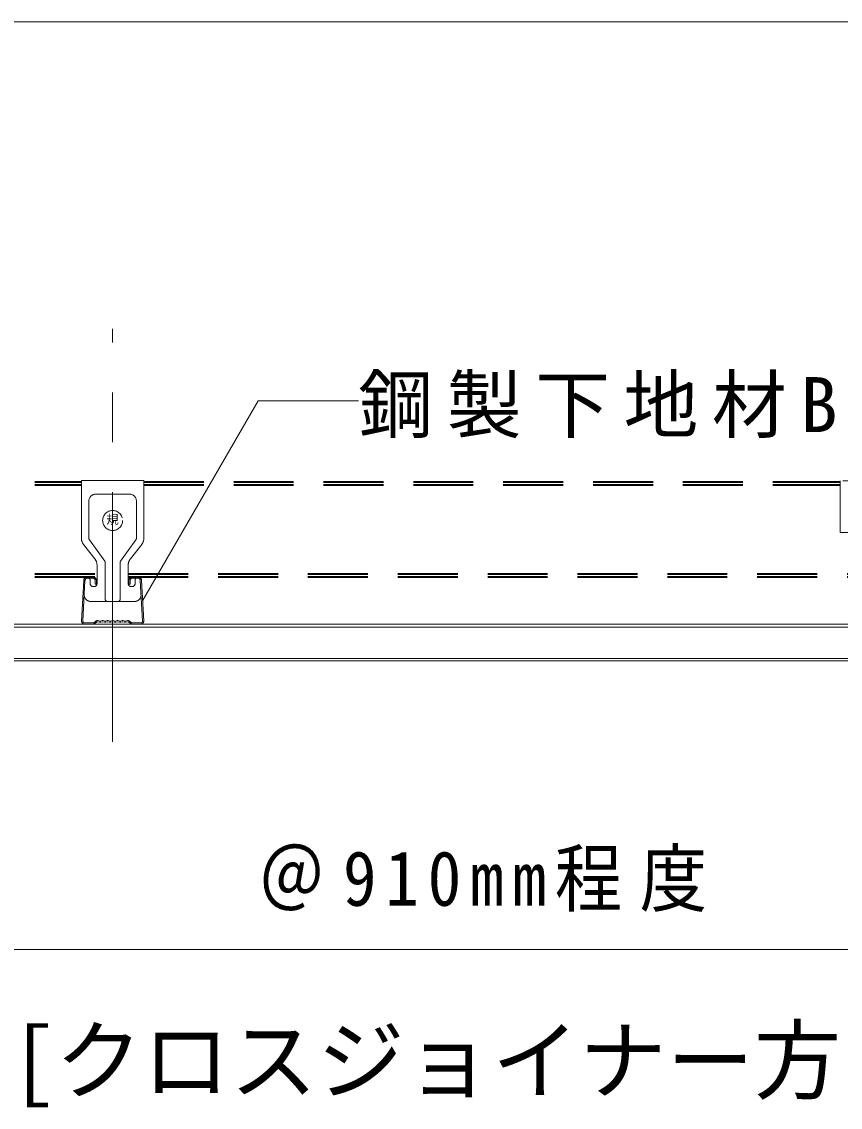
# Model space of a CAD drawing. Units: millimetres on the paper, with parts at other scales. Extents: x -195 to 195, y -140 to 138.
# Drawn here: x -62.92 to -46.52, y -41.87 to -20.12 of the extents above; entities that cross this region are included whole.
import ezdxf
from ezdxf.enums import TextEntityAlignment as Align

# ---------------------------------------------------------------- set-up
doc = ezdxf.new("R2010")
doc.units = ezdxf.units.MM
doc.linetypes.add('CHAIN1', pattern=[8, 5, -1, 1, -1])
doc.linetypes.add('DASHED1', pattern=[1.8, 1.2, -0.6])
for name, color, linetype, lineweight in [('5-0_中心線', 4, 'CHAIN1', 9), ('5-2_メインジョイナー', 3, 'Continuous', 18), ('5-4_野縁', 4, 'DASHED1', 9), ('5-5_寸法', 4, 'Continuous', 9), ('5-6_文字・矢印', 7, 'Continuous', 18), ('5-7_野縁受け', 6, 'DASHED1', 35), ('5-A_クリップ', 7, 'DASHED1', 18), ('F-3_クロスジョイナー', 3, 'Continuous', 18)]:
    doc.layers.add(name, color=color, linetype=linetype, lineweight=lineweight)
doc.styles.add('ＭＳ ゴシック', font='')
doc.styles.get('ＭＳ ゴシック').set_extended_font_data('MS Gothic')

msp = doc.modelspace()

# ---------------------------------------------------------------- linework, layer by layer
at = {"layer": '5-0_中心線'}
msp.add_line((-61.1, -34.551), (-61.1, -26.28), dxfattribs=at)
at = {"layer": '5-2_メインジョイナー'}
for p, q in [((-83.066, -32.195), (-31.7, -32.195)), ((-31.7, -32.255), (-75.3, -32.255)), ((-31.175, -32.93), (-83.066, -32.93)), ((-75.825, -32.88), (-31.175, -32.88))]:
    msp.add_line(p, q, dxfattribs=at)
at = {"layer": '5-4_野縁'}
for p, q in [((-61.604, -31.245), (-61.5, -31.245)), ((-61.604, -31.27), (-61.5, -31.27)), ((-60.7, -31.245), (-60.596, -31.245)), ((-60.7, -31.27), (-60.596, -31.27)), ((-61.722, -32.132), (-61.679, -31.316)), ((-61.697, -32.134), (-61.654, -31.318)), ((-61.45, -31.32), (-61.45, -31.395)), ((-61.45, -31.395), (-61.425, -31.395)), ((-61.425, -31.32), (-61.425, -31.395)), ((-60.775, -31.32), (-60.775, -31.395)), ((-60.775, -31.395), (-60.75, -31.395)), ((-60.75, -31.32), (-60.75, -31.395)), ((-60.503, -32.134), (-60.546, -31.318)), ((-60.478, -32.132), (-60.521, -31.316)), ((-61.492, -32.17), (-61.662, -32.17)), ((-61.477, -32.165), (-61.437, -32.133)), ((-61.468, -32.19), (-61.421, -32.153)), ((-61.36, -32.156), (-61.401, -32.148)), ((-61.397, -32.123), (-61.355, -32.131)), ((-61.311, -32.123), (-61.345, -32.131)), ((-61.306, -32.147), (-61.339, -32.155)), ((-61.294, -32.147), (-61.261, -32.155)), ((-61.289, -32.123), (-61.256, -32.131)), ((-61.211, -32.123), (-61.244, -32.131)), ((-61.239, -32.155), (-61.206, -32.147)), ((-61.161, -32.155), (-61.194, -32.147)), ((-61.189, -32.123), (-61.156, -32.131)), ((-61.111, -32.123), (-61.144, -32.131)), ((-61.139, -32.155), (-61.106, -32.147)), ((-61.061, -32.155), (-61.094, -32.147)), ((-61.089, -32.123), (-61.056, -32.131)), ((-61.011, -32.123), (-61.044, -32.131)), ((-61.039, -32.155), (-61.006, -32.147)), ((-60.961, -32.155), (-60.994, -32.147)), ((-60.989, -32.123), (-60.956, -32.131)), ((-60.911, -32.123), (-60.944, -32.131)), ((-60.939, -32.155), (-60.906, -32.147)), ((-60.861, -32.155), (-60.894, -32.147)), ((-60.889, -32.123), (-60.855, -32.131)), ((-60.803, -32.123), (-60.845, -32.131)), ((-60.84, -32.156), (-60.799, -32.148)), ((-60.732, -32.19), (-60.779, -32.153)), ((-60.723, -32.165), (-60.763, -32.133)), ((-60.708, -32.17), (-60.538, -32.17)), ((-61.484, -32.195), (-61.662, -32.195)), ((-60.716, -32.195), (-60.538, -32.195))]:
    msp.add_line(p, q, dxfattribs=at)
for centre, radius, start, end in [((-61.604, -31.32), 0.075, 90, 176.9872), ((-61.604, -31.32), 0.05, 90, 176.9872), ((-61.5, -31.32), 0.075, 0, 90), ((-61.5, -31.32), 0.05, 0, 90), ((-60.7, -31.32), 0.075, 90, 180), ((-60.7, -31.32), 0.05, 90, 180), ((-60.596, -31.32), 0.075, 3.0128, 90), ((-60.596, -31.32), 0.05, 3.0128, 90), ((-61.662, -32.135), 0.06, 176.9872, 270), ((-61.662, -32.135), 0.035, 176.9872, 270), ((-61.492, -32.145), 0.025, 270, 308.4244), ((-61.406, -32.172), 0.05, 79.5742, 128.4245), ((-61.406, -32.172), 0.025, 79.5742, 128.4245), ((-61.351, -32.106), 0.05, 259.5742, 282.9528), ((-61.351, -32.106), 0.025, 259.5742, 282.9528), ((-61.3, -32.172), 0.05, 77.0472, 102.9528), ((-61.3, -32.172), 0.025, 77.0472, 102.9528), ((-61.25, -32.106), 0.05, 257.0472, 282.9528), ((-61.25, -32.106), 0.025, 257.0472, 282.9528), ((-61.2, -32.172), 0.05, 77.0472, 102.9528), ((-61.2, -32.172), 0.025, 77.0472, 102.9528), ((-61.15, -32.106), 0.05, 257.0472, 282.9528), ((-61.15, -32.106), 0.025, 257.0472, 282.9528), ((-61.1, -32.172), 0.05, 77.0472, 102.9528), ((-61.1, -32.172), 0.025, 77.0472, 102.9528), ((-61.05, -32.106), 0.05, 257.0472, 282.9528), ((-61.05, -32.106), 0.025, 257.0472, 282.9528), ((-61, -32.172), 0.05, 77.0472, 102.9528), ((-61, -32.172), 0.025, 77.0472, 102.9528), ((-60.95, -32.106), 0.05, 257.0472, 282.9528), ((-60.95, -32.106), 0.025, 257.0472, 282.9528), ((-60.9, -32.172), 0.05, 77.0472, 102.9528), ((-60.9, -32.172), 0.025, 77.0472, 102.9528), ((-60.849, -32.106), 0.05, 257.0472, 280.4258), ((-60.849, -32.106), 0.025, 257.0472, 280.4258), ((-60.794, -32.172), 0.05, 51.5755, 100.4258), ((-60.794, -32.172), 0.025, 51.5755, 100.4258), ((-60.708, -32.145), 0.025, 231.5755, 270), ((-60.538, -32.135), 0.06, 270, 3.0128), ((-60.538, -32.135), 0.035, 270, 3.0128), ((-61.484, -32.17), 0.025, 270, 308.4244), ((-60.716, -32.17), 0.025, 231.5755, 270)]:
    msp.add_arc(centre, radius, start, end, dxfattribs=at)
at = {"layer": '5-5_寸法'}
msp.add_line((-76.25, -38.708), (-30.75, -38.708), dxfattribs=at)
at = {"layer": '5-6_文字・矢印'}
for p, q in [((-60.501, -31.726), (-58.187, -27.718)), ((-58.187, -27.718), (-56.178, -27.718))]:
    msp.add_line(p, q, dxfattribs=at)
at = {"layer": '5-7_野縁受け'}
for p, q in [((-68.057, -29.345), (-61.725, -29.345)), ((-60.475, -29.345), (-46.525, -29.345)), ((-46.7, -29.345), (-46.525, -29.345)), ((-68.057, -29.405), (-61.725, -29.405)), ((-60.475, -29.405), (-46.525, -29.405)), ((-46.7, -29.405), (-46.525, -29.405)), ((-68.057, -31.185), (-61.412, -31.185)), ((-68.057, -31.245), (-61.412, -31.245)), ((-60.787, -31.185), (-31.663, -31.185)), ((-60.787, -31.245), (-31.663, -31.245))]:
    msp.add_line(p, q, dxfattribs=at)
at = {"layer": '5-A_クリップ'}
for p, q in [((-61.725, -30.473), (-61.725, -29.315)), ((-61.1, -29.315), (-61.725, -29.315)), ((-61.1, -29.315), (-60.475, -29.315)), ((-60.475, -30.473), (-60.475, -29.315)), ((-46.525, -30.358), (-46.525, -29.325)), ((-45.275, -29.325), (-46.525, -29.325)), ((-61.575, -30.476), (-61.575, -29.717)), ((-60.75, -29.592), (-61.45, -29.592)), ((-60.625, -30.476), (-60.625, -29.717)), ((-46.075, -30.358), (-46.525, -30.358)), ((-61.455, -30.888), (-61.683, -30.596)), ((-61.259, -30.929), (-61.566, -30.505)), ((-60.941, -30.929), (-60.634, -30.505)), ((-60.745, -30.888), (-60.517, -30.596)), ((-61.412, -31.011), (-61.412, -31.379)), ((-61.25, -31.692), (-61.25, -30.958)), ((-60.95, -31.692), (-60.95, -30.958)), ((-60.787, -31.011), (-60.787, -31.379)), ((-61.55, -31.379), (-61.55, -31.312)), ((-60.65, -31.379), (-60.65, -31.312)), ((-61.488, -31.442), (-61.475, -31.442)), ((-60.725, -31.442), (-60.713, -31.442)), ((-60.675, -31.742), (-61.525, -31.742)), ((-61, -31.742), (-61.2, -31.742))]:
    msp.add_line(p, q, dxfattribs=at)
msp.add_circle((-61.1, -30.117), 0.2, dxfattribs=at)
for centre, radius, start, end in [((-61.45, -29.717), 0.125, 90, 180), ((-60.75, -29.717), 0.125, 0, 90), ((-61.525, -30.473), 0.2, 180, 217.9987), ((-61.525, -30.476), 0.05, 180, 215.8376), ((-60.675, -30.476), 0.05, 324.1624, 0), ((-60.675, -30.473), 0.2, 322.0013, 360), ((-61.613, -31.011), 0.2, 0, 37.9987), ((-61.3, -30.958), 0.05, 0, 35.8376), ((-60.9, -30.958), 0.05, 144.1624, 180), ((-60.588, -31.011), 0.2, 142.0013, 180), ((-61.6, -31.312), 0.05, 0, 56.0987), ((-60.6, -31.312), 0.05, 123.9013, 180), ((-61.488, -31.379), 0.0625, 180, 270), ((-61.475, -31.379), 0.0625, 270, 0), ((-60.725, -31.379), 0.0625, 180, 270), ((-60.713, -31.379), 0.0625, 270, 0), ((-61.525, -31.592), 0.15, 194.5547, 270), ((-61.2, -31.692), 0.05, 180, 270), ((-61, -31.692), 0.05, 270, 0), ((-60.675, -31.592), 0.15, 270, 345.4453)]:
    msp.add_arc(centre, radius, start, end, dxfattribs=at)
at = {"layer": 'F-3_クロスジョイナー'}
msp.add_line((-191, -20.125), (-2, -20.125), dxfattribs=at)

# ---------------------------------------------------------------- texts
at = {"layer": '5-5_寸法', "insert": (-58.188, -37.958), "char_height": 1.1, "attachment_point": 7, "style": 'ＭＳ ゴシック'}
msp.add_mtext('\\T1.26;\\W0.9;＠910mm程度', dxfattribs=at)
at = {"layer": '5-6_文字・矢印', "style": 'ＭＳ ゴシック'}
msp.add_text('[クロスジョイナー方向]', height=1.283, dxfattribs=at).set_placement((-63.125, -41.958), align=Align.BOTTOM_LEFT)
at = {"layer": '5-6_文字・矢印', "insert": (-56.178, -28.468), "char_height": 1.1, "attachment_point": 7, "style": 'ＭＳ ゴシック'}
msp.add_mtext('\\T1.18;鋼製下地材B', dxfattribs=at)
at = {"layer": '5-A_クリップ', "style": 'ＭＳ ゴシック'}
msp.add_text('規', height=0.183, dxfattribs=at).set_placement((-61.227, -30.24), align=Align.BOTTOM_LEFT)

doc.saveas('drawing.dxf')
